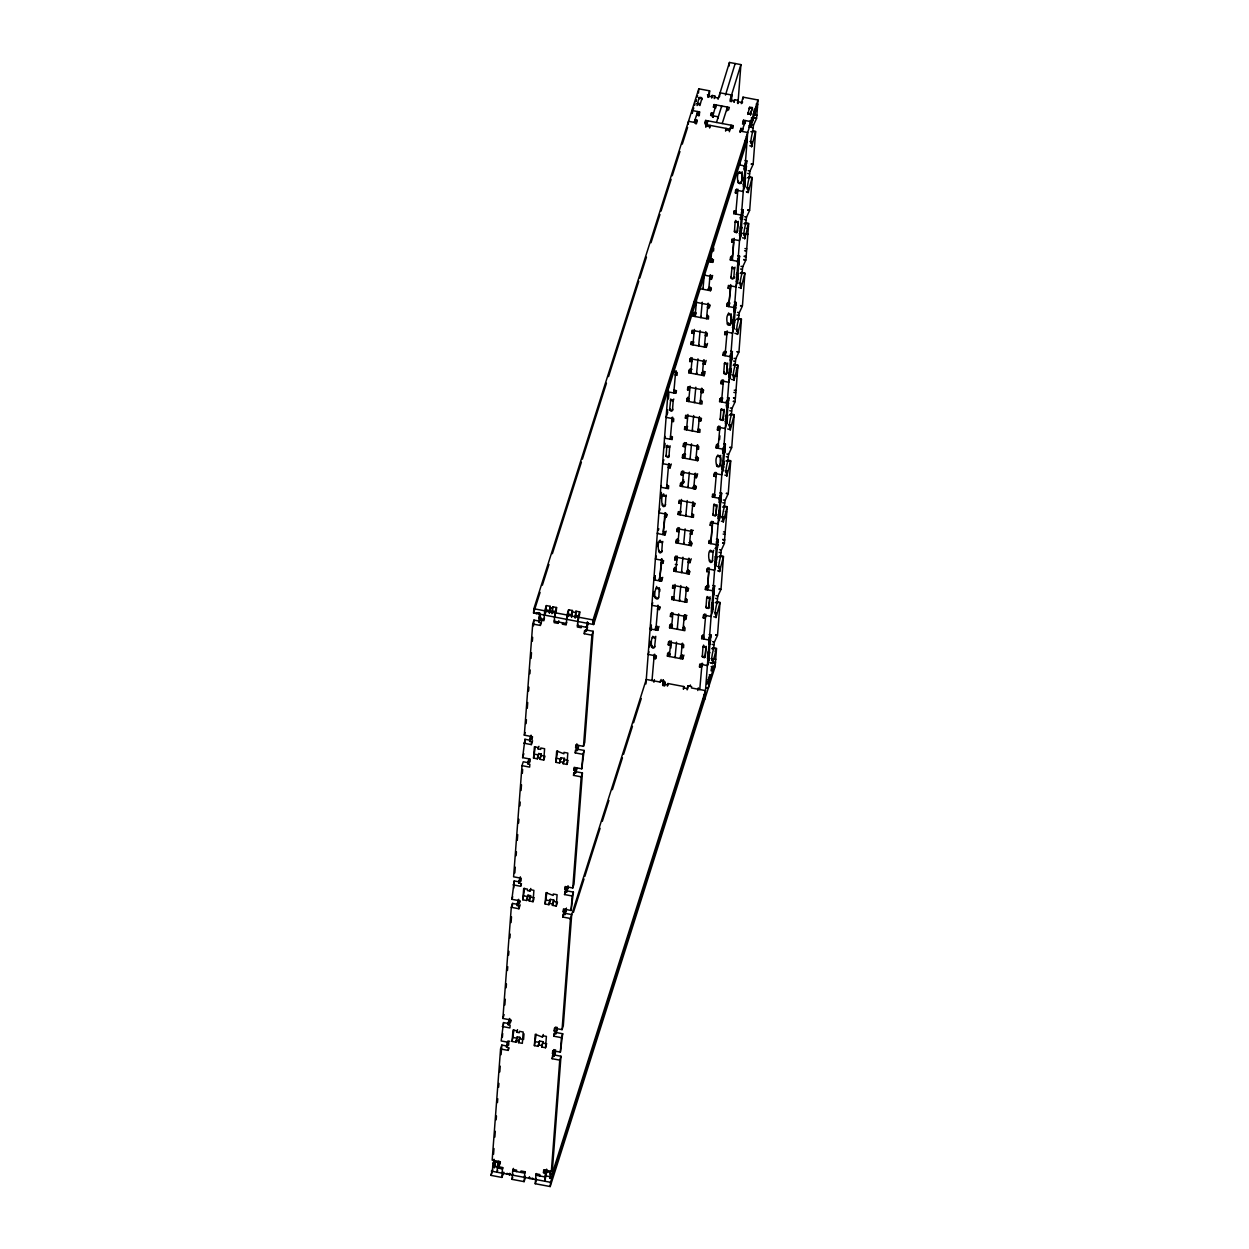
<?xml version="1.0" encoding="UTF-8"?>
<svg xmlns="http://www.w3.org/2000/svg" width="1249" height="1249" viewBox="0 0 1249 1249"><rect width="100%" height="100%" fill="white"/><g stroke="black" fill="none" stroke-linecap="round" stroke-linejoin="round"><path stroke-width="1.5" d="M655.241 638.02C649.87 631.088 650.307 654.866 654.913 646.248M658.957 588.919C655.241 583.611 653.711 596.366 655.444 598.224C660.565 602.486 658.457 589.387 659.331 587.701M702.656 655.257L702.25 656.568L705.123 657.021L705.841 647.575L704.483 646.233L702.984 646.935L702.281 656.771L704.405 657.786L705.513 655.803M706.372 606.155L706.231 608.091L708.558 608.45L709.557 598.474L708.199 597.131L706.715 597.74L705.982 607.373L708.839 607.904L709.229 606.686M713.366 513.604L712.96 514.916L715.849 515.369L716.551 505.923L715.068 504.565L713.679 505.377L713.038 515.228L715.24 516.087L716.302 513.901M717.082 464.487L716.676 465.705L719.565 466.252C725.123 452.544 712.726 451.404 716.801 466.22C722.156 470.124 719.362 457.196 720.735 455.354M724.155 409.313L723.03 420.07L723.717 410.234L722.141 409.172L720.892 409.984L720.189 419.633L722.765 420.507L723.436 418.758L723.062 419.976L720.189 419.43L720.579 418.212M724.077 371.937L723.686 373.154L726.559 373.701L727.277 364.255L725.778 362.897L724.389 363.709L723.717 373.467L725.825 374.466L726.949 372.483M727.792 322.835L727.386 324.053L730.275 324.599C735.536 310.814 723.624 309.643 727.667 324.787C733.085 327.941 729.728 315.747 731.368 313.936M735.661 220.355L735.115 222.057L737.987 222.603L737.269 232.049L737.972 222.509L736.364 221.229L735.115 222.057L734.428 231.799L736.535 232.814L737.659 230.831M738.502 181.183L738.112 182.495L740.985 182.932C746.59 169.802 734.35 167.491 738.237 182.916C742.89 186.788 741.828 174.922 741.703 173.486L738.83 172.955L739.221 171.738M751.258 164.212L753.038 164.556L749.993 171.144L749.181 177.983A6.854 0.796 -79.3 0 0 747.37 187.491A6.854 0.796 -79.3 0 0 748.432 187.896L748.135 192.752L752.039 177.826L748.822 177.217M722.703 542.862L724.498 543.19L724.498 539.833M733.413 401.194L735.208 401.538L735.208 398.181M743.779 259.48L745.918 259.886L746.153 256.467L744.185 256.092M746.153 256.404L748.682 223.399L745.107 222.728M754.849 117.89L756.629 118.218L757.987 99.982L743.03 97.157L741.282 103.683M715.63 635.195L717.426 635.538L714.366 642.127L713.554 648.98A6.854 0.796 -79.3 0 0 711.743 658.488A6.854 0.796 -79.3 0 0 712.804 658.894L712.508 663.75L716.411 648.809L712.476 648.059M539.709 1175.949L539.802 1174.528L535.993 1173.81L535.243 1183.724L550.2 1186.55L715.131 666.607L716.536 648.372L712.601 647.638M724.717 540.208L722.921 539.865M724.592 539.646L727.246 506.719L723.671 506.048M735.427 398.556L733.647 398.212M733.475 397.744L735.427 398.009L737.972 365.067L733.663 364.255M746.153 256.888L744.357 256.56M747.854 234.406L746.059 234.063M756.863 115.236L755.067 114.892M701.673 99.967C703.749 97.063 697.707 96.095 698.816 99.342M661.861 562.831L662.142 559.052L659.769 578.053L661.689 578.412L661.47 581.253L653.82 579.801L655.101 575.742M503.956 1172.311L501.833 1177.417L491.013 1175.387L493.745 1163.506M507.531 1046.162L501.817 1045.07L500.568 1048.973L492.168 1160.134L499.803 1161.57L499.584 1164.411L497.68 1164.052L497.055 1172.218L497.68 1170.266M509.233 1023.665L503.519 1022.588L501.177 1040.963L508.811 1042.4L508.608 1045.241L506.688 1044.882L506.516 1047.224L508.421 1047.583L508.218 1050.409L500.568 1048.973M502.27 1026.491L509.904 1027.927L510.123 1025.101L508.218 1024.742L508.39 1022.385L510.31 1022.744L510.513 1019.918L502.879 1018.466L511.294 907.32L512.527 903.417L518.257 904.495M511.294 907.32L518.928 908.757L519.147 905.931L517.227 905.572L517.414 903.214L519.319 903.573L519.537 900.748L511.887 899.311L514.229 880.935L519.959 882.013M528.967 762.842L523.237 761.765L522.004 765.653L513.589 876.814L521.239 878.25L521.02 881.091L519.116 880.732L518.928 883.074L520.833 883.433L520.63 886.275L512.996 884.823M522.004 765.653L529.638 767.105L529.857 764.263L527.937 763.904L528.124 761.562L530.029 761.921L530.247 759.08L522.613 757.643L524.939 739.267L530.669 740.345M523.706 743.171L531.34 744.607L531.559 741.781L529.638 741.422L529.826 739.065L531.731 739.439L531.949 736.598L524.315 735.161L532.714 624L533.947 620.097L539.677 621.19M745.138 140.622L747.043 140.981L593.65 624.516L533.542 612.994L533.869 608.747L698.8 88.804L709.619 90.849L709.182 96.688M494.073 1159.259L492.574 1167.237L494.479 1167.596L495.213 1162.038L499.038 1162.757M493.542 1154.31L493.979 1148.565M494.854 1137.074L495.291 1131.313M496.165 1119.822L496.446 1115.981M497.461 1102.57L497.758 1098.73M498.616 1087.239L498.913 1083.398M499.787 1071.907L500.224 1066.162M501.083 1054.656L501.817 1045.07M502.41 1037.06L502.691 1033.438M503.238 1026.21L503.519 1022.588M504.846 1004.992L505.283 999.247M506.142 987.74L506.438 983.915M507.453 970.489L507.75 966.664M508.608 955.157L508.905 951.332M509.92 937.921L510.201 934.08M511.075 922.589L511.512 916.828M512.231 907.258L512.527 903.417M513.682 888.164L514.229 880.935M514.838 872.91L515.275 867.165M516.134 855.674L516.43 851.834M517.289 840.343L517.726 834.582M518.6 823.091L518.897 819.25M519.912 805.839L520.193 801.999M521.067 790.508L521.504 784.762M522.363 773.256L522.66 769.431M524.674 742.89L524.939 739.267M526.126 723.593L526.422 719.752M527.281 708.261L527.718 702.516M528.592 691.009L528.873 687.184M529.888 673.757L530.185 669.932M531.059 658.426L531.496 652.681M532.355 641.19L532.652 637.349M533.526 625.858L533.947 620.097M534.463 613.353L534.525 612.556M494.479 1167.596L495.213 1162.038M536.461 612.65L536.367 613.712L536.711 612.65M498.616 1164.068L498.819 1161.445M509.451 1020.839L509.639 1018.481L508.39 1022.385M539.896 618.349L540.192 614.43L538.959 618.333L544.049 619.285L544.502 617.833M498.788 1165.957L498.663 1168.205L499.475 1165.598M498.897 1164.63L498.976 1163.568M549.669 612.681L550.153 606.311L546.344 605.593L544.689 610.792L543.939 620.706L540.114 619.988L540.224 618.567M532.714 624L540.349 625.437L540.567 622.611L538.662 622.252L539.693 612.775M501.833 1177.417L502.582 1167.503L498.757 1166.785M512.121 1041.432L512.98 1030.097L516.789 1030.815L516.68 1032.236L519.256 1032.72L519.365 1031.299L523.19 1032.033L522.332 1043.352L518.507 1042.634L519.849 1037.326L517.273 1036.842L515.931 1042.15L512.121 1041.432L513.932 1029.972M533.869 899.108L533.042 901.7L529.217 900.982L530.575 895.658L527.999 895.174L526.656 900.498L522.831 899.78L523.69 888.445L527.5 889.163L527.406 890.584L529.966 891.068L530.794 888.461M533.542 758.112L534.4 746.777L538.225 747.511L538.116 748.916L540.692 749.4L540.801 747.995L544.611 748.713L543.752 760.048L539.943 759.33L541.285 754.006L538.709 753.522L537.367 758.83L533.542 758.112L535.353 746.668M522.831 899.78L524.642 888.32M545.797 612.759L546.344 605.593M526.656 900.498L527.999 895.174M510.107 1173.482L509.467 1174.731L506.953 1173.451M515.931 1042.15L517.273 1036.842M537.367 758.83L538.709 753.522M549.326 613.197L550.153 606.311M529.217 900.982L530.575 895.658M529.966 891.068L530.076 889.647L533.901 890.365L533.042 901.7M509.467 1174.731L509.561 1173.404M518.507 1042.634L519.849 1037.326M539.943 759.33L541.285 754.006M551.902 613.681L552.729 606.795L556.554 607.514L556.445 608.841M552.292 612.635L552.729 606.795M525.517 1177.151L524.112 1181.632L512.043 1179.353L512.793 1169.439L516.618 1170.157L516.508 1171.578M556.554 607.514L554.899 612.713L554.15 622.642L557.96 623.36L558.787 620.753M523.987 1033.797L523.565 1039.465L519.74 1038.731M556.164 612.572L556.429 609.106M557.96 623.36L558.069 621.94M520.927 1172.405L521.036 1170.984L524.861 1171.718L524.112 1181.632M562.503 622.767L562.393 624.188L566.219 624.906L566.968 614.992L568.607 609.793L572.432 610.511L571.98 616.366M546.344 1045.132L545.532 1047.739L541.707 1047.021L543.05 1041.697L539.552 1041.042L538.21 1046.35L534.385 1045.632L535.243 1034.297L542.456 1037.107L543.284 1034.5M545.11 903.979L545.954 892.645L553.166 895.439L553.276 894.019L557.101 894.752L556.242 906.071L552.417 905.353L553.76 900.045L550.263 899.374L548.92 904.698L545.11 903.979L546.906 892.52M555.821 762.312L556.679 750.992L563.892 753.787L563.986 752.366L567.811 753.085L566.952 764.419L563.143 763.701L564.486 758.377L560.973 757.721L559.63 763.045L555.821 762.312L557.632 750.868M534.385 1045.632L536.196 1034.188M568.108 616.428L568.607 609.793M538.21 1046.35L539.552 1041.042M532.87 1178.463L529.154 1178.447L529.264 1177.12M548.92 904.698L550.263 899.374M559.63 763.045L560.973 757.721M571.589 617.396L572.432 610.511M541.707 1047.021L543.05 1041.697M542.456 1037.107L542.566 1035.686L546.391 1036.405L545.532 1047.739M532.667 1179.103L532.714 1178.307M552.417 905.353L553.76 900.045M563.143 763.701L564.486 758.377M575.086 618.052L575.93 611.183L579.739 611.901L579.505 615.086M575.446 617.552L575.93 611.183M579.739 611.901L578.1 617.1L577.35 627.014L581.16 627.732L581.269 626.311M546.344 1173.076L546.64 1169.158L545.407 1173.045L543.502 1172.686L543.705 1169.86L551.355 1171.297L552.589 1167.393L560.988 1056.248L553.354 1054.796L552.12 1058.699L559.755 1060.136L560.988 1056.248M552.12 1058.699L553.572 1051.97L555.477 1052.329L554.244 1056.232L552.339 1055.873M555.243 1051.283L554.415 1053.875L552.511 1053.516L552.729 1050.69L560.364 1052.126L562.69 1033.75L555.056 1032.314M562.69 1033.75L561.457 1037.654L553.822 1036.217L554.041 1033.376L555.946 1033.735L557.179 1029.847M556.945 1028.801L556.117 1031.393L554.213 1031.034L554.431 1028.208L562.066 1029.644L563.299 1025.741L571.714 914.58L564.064 913.144L562.831 917.047L570.465 918.483L562.066 1029.644M562.831 917.047L563.049 914.206L564.954 914.565L566.375 908.32L564.954 914.565M565.141 912.223L563.221 911.864L563.44 909.038L571.074 910.474L573.4 892.098L565.766 890.662L564.532 894.549L572.167 896.001L573.4 892.098M564.532 894.549L565.984 887.82L567.889 888.18L568.076 885.838L566.656 892.083L564.751 891.724M566.843 889.741L564.923 889.382L565.141 886.54L572.776 887.977L574.009 884.089L582.424 772.928L574.79 771.492M582.424 772.928L581.191 776.831L573.541 775.379L573.759 772.553L575.664 772.912L576.913 769.009L574.993 768.65M576.679 767.963L575.851 770.571L573.947 770.211L574.15 767.37L581.784 768.806L584.126 750.446L576.492 748.994M584.126 750.446L582.893 754.334L575.243 752.897L575.461 750.071L577.366 750.43L578.615 746.527M578.381 745.481L577.553 748.073L575.633 747.714L575.851 744.888L583.486 746.324L584.735 742.421L593.134 631.276L585.5 629.824L584.267 633.727L591.901 635.163L593.134 631.276M584.267 633.727L584.47 630.901L586.39 631.26L587.92 623.438M545.407 1173.045L544.783 1181.226L546.765 1171.765L550.575 1172.483L550.419 1174.622M554.244 1056.232L554.415 1053.875M555.946 1033.735L556.117 1031.393M575.664 772.912L575.851 770.571M577.366 750.43L577.553 748.073M586.39 631.26L587.42 621.783M687.512 689.136L687.762 685.826L691.587 686.544L691.478 687.965L705.466 690.603L552.074 1174.154L551.761 1178.4L549.841 1178.041L550.575 1172.483M550.2 1186.55L550.512 1182.303L705.139 694.85L703.718 694.585M551.355 1171.297L559.755 1060.136M560.364 1052.126L561.457 1037.654M571.074 910.474L572.167 896.001M572.776 887.977L581.191 776.831M581.784 768.806L582.893 754.334M583.486 746.324L591.901 635.163M757.987 99.982L593.056 619.926L592.729 624.172L747.355 136.719L746.402 136.547M593.65 624.516L593.962 620.269L592.651 620.019M645.936 683.952L668.418 386.675M688.277 124.229L688.496 121.309L696.13 122.745L696.958 120.154L695.053 119.795L694.803 122.98M649.699 646.873L650.105 641.299M650.948 630.48L651.353 625.015L650.105 628.918L657.755 630.355L658.988 626.452M653.508 596.366L653.851 595.149M653.555 595.945L653.867 591.604M654.726 580.223L655.069 575.914M657.286 546.516L657.598 542.378M660.971 497.929L661.377 492.465M664.765 447.595L665.092 443.364M667.356 413.481L667.637 409.828M668.434 398.946L668.871 393.435M651.26 630.152L651.353 629.09M691.727 113.128L691.93 110.474L699.565 111.91L699.284 115.642M666.794 446.72L666.092 456.353L667.965 457.524L668.933 456.791L669.667 447.158L668.184 445.909L666.81 446.627L667.247 445.253L666.81 446.72L669.651 447.251L670.12 445.799M692.368 113.003L692.43 112.129M651.994 680.643L654.289 654.273M655.772 636.319L654.523 647.466L651.65 646.92L652.04 645.717M676.021 362.975L675.1 364.958M695.724 101.809L696.302 101.028M654.663 658.129L654.944 654.429M659.706 591.511L659.878 589.153M660.549 580.114L661.049 577.631M669.089 467.251L669.37 463.66L668.137 467.563L670.042 467.922L671.275 464.019M656.88 628.856L657.364 626.389M697.036 105.556L698.972 97.859M653.883 682.219L654.382 679.597M654.523 655.725L653.695 658.332L655.616 658.691L655.819 655.85L648.169 654.414L649.012 651.822M657.755 630.355L657.973 627.529L656.053 627.17M658.239 606.624L657.411 609.215L659.331 609.574L659.534 606.749L651.884 605.312L652.727 602.705M660.908 562.94L662.813 563.299L663.032 560.473L655.397 559.037L656.318 556.102M657.708 532.308L657.317 533.526L664.952 534.978L665.171 532.136L663.266 531.777L665.655 512.777M664.421 516.664L666.326 517.039L666.544 514.198L658.894 512.761L660.143 508.858M670.042 467.922L670.26 465.096L662.61 463.644L663.859 459.757M668.496 390.406L668.028 391.874L675.678 393.31L675.896 390.484L673.992 390.125M696.036 124.073L696.13 122.745M696.739 115.486L696.833 114.159L698.737 114.518L699.565 111.91M698.488 93.066L698.8 88.804M696.739 123.073L696.958 120.154M697.364 115.454L697.66 111.551L694.225 122.386M698.644 115.845L698.737 114.518M699.94 105.572L701.86 98.312M570.184 919.358L646.279 679.44L660.299 682.079L660.409 680.674L664.562 681.517L664.234 685.763M662.907 685.623L663.36 679.971M705.342 124.666L705.654 120.419L733.022 125.571L732.804 128.413M707.871 97.375L709.619 90.849M663.609 685.436L664.562 681.517M705.81 127.304L707.558 120.778L707.309 124.073M663.922 685.639L664.218 681.392M664.827 685.748L665.077 682.454M683.921 655.116L682.688 659.004L667.403 656.131L667.622 653.289L669.526 653.649M671.416 641.252L670.182 645.155L668.262 644.796L668.48 641.955L683.749 644.843L683.546 647.669L681.626 647.31L682.86 643.422M683.125 627.482L685.045 627.841L684.827 630.683L669.558 627.794L669.761 624.968L671.681 625.327M672.321 616.819L670.416 616.46L670.619 613.634L685.904 616.506L685.685 619.348L683.781 618.989L685.014 615.086L686.919 615.445M685.279 599.145L687.184 599.52L686.966 602.346L671.697 599.458L671.915 596.632L673.82 596.991M675.287 585.89L674.46 588.498L672.555 588.138L672.774 585.297L688.043 588.185L687.824 591.011L685.92 590.652L686.747 588.06M689.932 571.418L689.105 574.009L673.836 571.136L674.054 568.295L675.959 568.654M677.426 557.554L676.599 560.161L674.694 559.802L674.913 556.96L690.182 559.849L689.963 562.674L688.058 562.315L689.292 558.428M692.071 543.081L691.259 545.688L675.974 542.8L676.193 539.974L678.098 540.333M679.565 529.233L678.753 531.824L676.833 531.465L677.052 528.639L692.321 531.512L692.118 534.353L690.197 533.994L691.431 530.091L693.351 530.45M691.696 514.151L693.617 514.526L693.398 517.351L678.129 514.463L678.332 511.637L680.252 511.996M680.892 503.503L678.988 503.144L679.191 500.303L694.475 503.191L694.257 506.017L692.352 505.658L693.164 503.066M696.364 486.423L695.537 489.015L680.268 486.142L680.486 483.301L682.391 483.66L683.625 479.772M683.859 472.559L683.031 475.166L681.127 474.807L681.345 471.966L696.614 474.854L696.396 477.68L694.491 477.321L695.724 473.433L695.474 476.821M698.503 458.086L697.676 460.694L682.407 457.805L682.625 454.979L684.53 455.339M686.419 442.927L685.17 446.83L683.265 446.471L683.484 443.645L698.753 446.517L698.534 449.359L696.63 449L697.863 445.097M698.129 429.156L700.033 429.515L699.83 432.357L684.546 429.469L684.764 426.643L686.669 427.002M687.325 418.509L685.404 418.15L685.623 415.308L700.892 418.196L700.689 421.022L698.769 420.663L699.596 418.072M700.267 400.835L702.188 401.194L701.969 404.02L686.7 401.148L686.903 398.306L688.823 398.665M689.464 390.172L687.559 389.813L687.762 386.971L703.046 389.86L702.828 392.686L700.908 392.327L702.157 388.439L701.891 391.827M704.936 373.092L704.108 375.699L688.839 372.811L689.058 369.985L690.962 370.344M692.43 359.244L691.603 361.835L689.698 361.476L689.916 358.65L705.185 361.523L704.967 364.365L703.062 364.005L704.295 360.102L704.046 363.506M707.496 343.459L706.247 347.363L690.978 344.474L691.197 341.648L693.101 342.007M694.569 330.907L693.741 333.514L691.837 333.14L692.055 330.314L707.324 333.202L707.106 336.028L705.201 335.669L706.028 333.061M706.7 315.841L708.605 316.2L708.402 319.026L693.117 316.153L693.336 313.312L695.24 313.671M667.419 686.154L667.934 683.531L683.843 686.528L683.656 688.917M709.635 128.023L710.15 125.4L710.041 126.727M711.696 98.093L712.211 95.47L714.771 95.954L714.615 98.078M712.102 96.797L712.211 95.47M667.809 685.123L667.934 683.531M670.9 648.059L671.15 644.656M711.243 115.611L711.462 112.785L713.366 113.144L713.054 117.39M683.749 482.723L683.827 481.661M712.461 116.984L715.989 104.916L715.755 108.007M714.272 98.593L714.771 95.954M713.866 107.383L714.069 104.557L729.354 107.43L728.526 110.037L726.621 109.678M718.081 99.311L729.447 62.45L740.907 64.605L737.956 103.573M719.533 96.766L719.83 92.785L731.898 95.049L731.399 101.7M718.175 118.062L718.269 116.828L710.634 115.376L711.462 112.785M721.61 107.227L721.719 105.993L716.489 122.449M711.743 249.613L710.806 262.009L711.727 259.089M684.624 620.191L685.014 615.086M694.553 489.186L695.037 486.454M703.171 375.34L703.765 371.562M708.199 308.534L708.573 303.445M709.604 290.346L710.072 288.066M710.462 278.511L710.728 275.108L709.479 279.011L711.399 279.37L712.633 275.467M711.758 261.744L712.273 259.121M680.034 657.255L681.829 657.583L682.329 655.054M688.745 570.231L688.246 572.588L686.466 572.261M690.494 543.939L690.931 541.363M697.348 456.556L696.895 459.023M682.688 659.004L682.891 656.178L680.986 655.819M689.105 574.009L689.323 571.183L686.872 570.949M691.259 545.688L691.462 542.847L689.557 542.488M695.537 489.015L695.755 486.189L693.851 485.83M697.676 460.694L697.894 457.852L695.443 457.634M704.108 375.699L704.327 372.858L702.422 372.499M706.247 347.363L706.466 344.521L704.561 344.162M708.167 304.74L707.34 307.332L709.26 307.691L709.463 304.865L694.194 301.977M698.987 288.519L710.54 290.705L710.759 287.863L708.839 287.504M711.399 279.37L711.602 276.529L703.64 275.03M706.95 261.291L712.679 262.368L712.898 259.527L710.993 259.168M725.466 95.096L735.177 63.527M729.182 65.994L729.447 62.45M683.328 689.151L683.843 686.528M725.544 131.02L726.059 128.397L725.888 130.52M727.152 110.786L727.433 107.071L722.219 123.542M730.15 101.591L731.898 95.049M730.868 100.513L731.149 96.797M731.196 96.173L740.907 64.605M687.153 689.87L688.105 685.951M729.354 131.738L731.118 125.212L730.868 128.522M733.959 102.309L734.474 99.67L737.972 100.342L737.769 102.996M734.318 101.794L734.474 99.67M737.456 102.964L737.972 100.342M697.785 690.51L698.3 687.871M702.672 663.438L701.423 667.341L699.518 666.982L699.737 664.14L707.387 665.592L709.245 657.552L707.465 657.224M709.167 634.554L710.962 634.882L709.307 640.081L701.657 638.645L701.876 635.803L703.78 636.178M705.966 615.632L705.139 618.224L703.234 617.865L703.452 615.039L711.103 616.475L712.96 608.45L711.181 608.107M712.586 594.899L713.663 595.102L714.287 590.98L705.373 589.544L705.591 586.702L707.496 587.061L708.651 571.948L706.747 571.589L706.965 568.763L714.6 570.2L716.458 562.175L715.037 561.894M716.395 539.162L718.175 539.506L716.536 544.705L708.886 543.268L709.104 540.427L711.009 540.786L712.149 525.673L710.228 525.314L710.447 522.488L718.097 523.924L719.97 515.899L718.175 515.556M719.892 492.887L721.672 493.23L720.017 498.429L712.383 496.993L712.586 494.151L714.506 494.51M715.864 476.572L713.944 476.212L714.163 473.371L721.813 474.823L723.671 466.783L721.891 466.455M723.749 449.328L716.099 447.876L716.302 445.05L718.222 445.409M720.189 427.689L719.362 430.296L717.441 429.937L717.66 427.096L725.31 428.548L727.183 420.507L725.388 420.179M727.464 397.572L728.885 397.853L727.23 403.037L719.596 401.6L719.799 398.774L721.719 399.134M723.686 381.413L722.859 384.021L720.954 383.662L721.157 380.82L728.807 382.272M730.603 351.234L732.398 351.578L730.727 356.777L723.093 355.325L723.312 352.499L725.216 352.858M727.402 332.312L726.575 334.919L724.67 334.545L724.873 331.719L732.523 333.155M734.459 307.66L726.809 306.224L727.027 303.382L728.932 303.741L730.915 286.037M730.087 288.644L728.183 288.285L728.386 285.443L736.02 286.895L737.894 278.855L736.457 278.589M737.816 255.858L739.611 256.186L737.956 261.384L730.322 259.948L730.54 257.122L732.445 257.481L733.569 242.368L731.664 242.009L731.883 239.168L739.533 240.62L741.391 232.579L739.954 232.314M741.313 209.582L743.108 209.91L741.438 215.109L733.803 213.673L734.022 210.831L735.926 211.19M737.285 193.252L735.38 192.892L735.599 190.067L743.249 191.503L745.107 183.478L743.311 183.135M739.939 132.363L740.86 128.428L742.78 128.788L742.655 130.396M740.61 131.894L740.86 128.428M742.874 99.28L743.03 97.157M699.752 689.651L702.047 663.281M739.595 162.823L739.439 164.93L745.169 166.008L746.824 160.809L745.029 160.465M742.546 124.135L743.483 120.201L751.149 121.653L750.711 127.32L748.916 126.976M743.249 123.12L743.483 120.201M719.596 439.617L719.877 435.839M728.37 323.725L728.792 323.054M708.729 587.53L708.808 586.655M744.466 124.494L744.56 123.167L742.655 122.808M745.231 123.042L745.419 120.575L741.984 131.395M705.107 657.021L706.231 646.357M708.823 607.904L710.088 596.757M715.833 515.353L716.942 504.705M726.543 373.701L727.652 363.037M747.714 114.408L749.634 107.258L752.382 107.523L750.571 113.69L749.181 114.252L747.792 112.972L750.68 113.518L752.398 108.117L749.541 107.57L749.431 108.991M749.462 108.725L749.556 107.398M710.54 636.178L708.605 661.689L707.371 665.576M712.32 612.572L714.256 587.077M715.833 566.297L717.769 540.801M719.315 520.021L721.251 494.526M723.03 470.92L724.966 445.425M726.543 424.644L728.464 399.149M730.041 378.369L731.961 352.874M733.756 329.268L735.677 303.757M737.269 282.992L739.189 257.497M740.751 236.717L742.687 211.206M744.466 187.6L746.387 162.105M707.59 656.225L709.01 656.49L709.635 652.353L707.855 652.025M708.87 644.016L709.947 644.219L710.572 640.081L708.776 639.738M708.901 638.754L710.338 639.02L710.962 634.882M711.29 607.108L712.726 607.389L713.351 603.251L711.571 602.908M712.617 589.637L714.053 589.918L714.678 585.781L712.882 585.438M715.162 560.91L716.223 561.113L716.864 556.976L715.068 556.632M715.006 548.42L717.16 548.826L717.785 544.705L716.348 544.423M716.473 543.44L717.551 543.643L718.175 539.506M717.941 514.494L719.736 514.838L720.142 513.542L720.361 510.7L718.924 510.435M718.862 502.223L720.657 502.551L721.282 498.429L718.784 497.945M719.97 497.164L721.048 497.367L721.672 493.23M721.657 465.393L723.436 465.721L723.858 464.425L724.077 461.599L722.64 461.318M722.578 453.106L724.373 453.449L724.779 452.154L724.998 449.312L723.202 448.984M722.968 447.923L724.763 448.25L725.169 446.955L725.388 444.129L723.967 443.848M725.154 419.118L726.949 419.445L727.355 418.15L727.574 415.324L726.137 415.043M726.262 406.877L727.87 407.174L728.495 403.037L726.356 402.631M726.122 401.569L728.261 401.975L728.885 397.853M728.792 382.272L730.681 374.232L728.885 373.904M728.651 372.842L730.446 373.17L730.852 371.874L731.071 369.048L729.275 368.705M730.119 360.664L731.368 360.899L731.992 356.761L730.212 356.433M729.978 355.372L731.758 355.7L732.398 351.578M732.507 333.155L734.396 325.13L732.601 324.787M732.367 323.725L734.162 324.069L734.568 322.773L734.787 319.931L732.991 319.603M733.834 311.563L735.083 311.797L735.708 307.66L733.928 307.316M733.694 306.255L735.474 306.598L735.895 305.302L736.098 302.461L734.318 302.133M736.223 277.528L737.659 277.793L738.284 273.656L736.488 273.328M737.519 265.319L738.581 265.522L739.205 261.384L737.425 261.041M737.55 260.057L738.986 260.323L739.611 256.186M740.079 231.315L741.157 231.518L741.781 227.38L740.001 227.053M740.111 218.872L742.093 219.246L742.499 217.935L742.718 215.109L741.282 214.844M741.406 213.844L742.484 214.047L743.108 209.91M743.795 182.213L744.872 182.416L745.497 178.279L743.701 177.936M743.826 169.755L745.794 170.129L746.215 168.834L746.434 166.008L744.997 165.727M745.122 164.743L746.199 164.946L746.824 160.809M750.555 114.846L750.649 113.518M750.587 114.861L750.68 113.518M707.746 679.675L709.541 680.018L708.292 688.277L706.356 687.918M752.304 109.444L752.429 107.945M709.541 680.018L709.432 681.423L707.637 681.095M709.323 674.694L711.118 675.038L710.181 679.05L708.402 678.707M750.149 121.934L752.288 122.34L752.398 120.919L750.259 120.513M711.118 675.038L711.009 676.443L709.229 676.115M752.288 122.34L753.225 118.312L751.258 117.937M719.112 589.185L720.892 589.528L717.847 596.116L717.035 602.955A6.854 0.796 -79.3 0 0 715.224 612.463A6.854 0.796 -79.3 0 0 716.286 612.884L715.989 617.724L719.892 602.799L716.317 602.112M722.593 543.174L724.373 543.502L721.329 550.106L720.517 556.945A6.854 0.796 -79.3 0 0 718.706 566.453A6.854 0.796 -79.3 0 0 719.767 566.859L719.471 571.714L723.374 556.773L720.158 556.164M726.34 493.542L728.136 493.886L725.076 500.474L724.279 507.313A6.854 0.796 -79.3 0 0 722.453 516.821A6.854 0.796 -79.3 0 0 723.53 517.227L723.233 522.082L727.137 507.156L723.905 506.548M729.822 447.532L731.617 447.86L728.557 454.464L727.761 461.303A6.854 0.796 -79.3 0 0 725.934 470.811A6.854 0.796 -79.3 0 0 727.012 471.216L726.746 476.088M733.304 401.507L735.099 401.85L732.039 408.439L731.243 415.293A6.854 0.796 -79.3 0 0 729.416 424.801A6.854 0.796 -79.3 0 0 730.493 425.206L730.197 430.062L734.084 415.121L730.15 414.371M737.051 351.89L738.846 352.218L735.786 358.822L734.99 365.66A6.854 0.796 -79.3 0 0 733.179 375.168A6.854 0.796 -79.3 0 0 734.24 375.574L733.944 380.43L737.847 365.489L733.912 364.755M740.532 305.864L742.328 306.208L739.267 312.796L738.471 319.65A6.854 0.796 -79.3 0 0 736.645 329.158A6.854 0.796 -79.3 0 0 737.722 329.564L737.425 334.42L741.328 319.479L737.378 318.729M743.655 259.792L745.809 260.198L742.749 266.786L741.953 273.625A6.854 0.796 -79.3 0 0 740.126 283.133A6.854 0.796 -79.3 0 0 741.203 283.539L740.907 288.394M747.776 210.222L749.556 210.566L746.512 217.154L745.7 224.008A6.854 0.796 -79.3 0 0 743.889 233.516A6.854 0.796 -79.3 0 0 744.95 233.922L744.701 238.793M754.724 118.202L756.519 118.53L753.475 125.134L752.663 131.972A6.854 0.796 -79.3 0 0 750.852 141.48A6.854 0.796 -79.3 0 0 751.914 141.886L751.617 146.742M711.149 666.544L713.663 667.013L712.726 671.025L710.946 670.697M713.663 667.013L713.554 668.434L711.415 668.028M753.693 112.66L754.942 112.894L754.833 114.315L755.77 110.302L753.974 109.959M751.726 146.695L755.52 131.801L752.647 131.27M744.794 238.668L748.557 223.836L744.982 223.165M741 288.347L744.81 273.469L741.219 272.782M726.84 475.963L730.603 461.131L727.386 460.522M533.542 612.994L540.099 592.369M542.363 585.203L548.951 564.47M552.37 553.697L581.394 462.177M582.346 459.164L606.452 383.178M608.528 376.62L638.785 281.244M639.8 278.059L646.436 257.153M651.01 242.728L659.956 214.516M661.033 211.112L671.119 179.31M672.243 175.766L679.94 151.504M682.282 144.15L687.59 127.414M692.04 113.378L692.571 111.676M693.336 109.303L693.757 107.96M694.553 105.447L695.084 103.761M695.912 101.185L696.333 99.826M697.192 97.125L697.629 95.767M540.114 619.988L540.942 617.381M540.349 625.437L541.598 621.549M544.361 615.039L546.016 609.84L549.841 610.558L549.419 611.869M708.761 96.813L709.307 95.096L707.418 94.752M705.654 120.419L704.826 123.011L706.747 123.37M551.996 612.353L552.401 611.042L556.227 611.776L555.946 612.666M714.069 104.557L713.257 107.149L715.162 107.508M554.572 616.975L555.196 615.023M713.226 116.86L713.491 115.985M554.65 620.004L554.259 621.221L566.312 623.501L566.703 622.283M524.315 735.161L525.126 732.554M522.613 757.643L523.846 753.74M566.64 619.239L568.295 614.04L572.104 614.758L571.699 616.069M731.18 100.529L731.571 99.311L730.072 99.014M529.826 739.065L531.059 735.177L529.638 741.422M531.731 739.439L532.558 736.832M531.34 744.607L532.574 740.719M528.124 761.562L528.952 758.955M527.937 763.904L528.764 761.312M575.196 616.725L575.602 615.429L578.943 616.054M733.022 125.571L732.195 128.179L730.29 127.82M577.772 621.346L579.005 617.443L567.873 615.351M742.171 103.105L742.562 101.887M538.116 748.916L538.943 746.324M577.912 624.141L577.46 625.593L586.687 627.341L588.123 622.783M543.752 760.048L544.986 756.145L541.176 755.426M704.389 273.874L702.937 289.268L703.312 288.051M750.711 127.32L751.648 123.292L749.853 122.964M676.333 362.928L675.038 363.99M696.52 301.134L695.053 316.512L696.224 312.859M675.725 370.953L673.757 392.951L674.616 390.281M693.117 316.153L694.366 312.25M676.365 371.109L675.131 375.012L677.036 375.371L677.255 372.545L672.462 371.64M712.679 262.368L713.507 259.761M735.38 192.892L736.613 188.989M741.687 173.486L742.234 171.784M511.887 899.311L512.714 896.704M670.76 398.977L669.589 409.984L671.197 411.249L672.446 410.531L673.164 400.882L671.946 399.68L670.338 400.258L673.149 400.976L673.789 399.04M691.837 333.14L692.664 330.548M710.119 274.967L708.651 290.346L709.822 286.692M702.25 302.211L700.783 317.589L701.173 316.372M737.894 189.208L735.723 214.032L736.27 212.33M519.116 880.732L520.349 876.829M667.606 412.654L666.107 417.369L673.757 418.821L673.539 421.647L671.634 421.288L672.868 417.385M694.382 329.455L692.914 344.849L693.851 341.914M518.928 883.074L520.162 879.171M740.969 182.932L741.375 181.714M746.434 166.008L746.012 167.304L743.873 166.898M669.979 408.673L669.573 409.891L672.446 410.421L672.836 409.204M690.978 344.474L691.805 341.883M675.678 393.31L676.505 390.718M733.803 213.673L734.631 211.065M520.63 886.275L521.457 883.668M745.497 178.279L745.091 179.575L743.826 179.341M710.54 290.705L711.368 288.097M745.107 183.478L744.701 184.774L742.905 184.43M665.077 436.447L664.53 438.149L672.181 439.586L672.399 436.76L670.494 436.401M517.414 903.214L518.647 899.311L517.227 905.572M689.698 361.476L690.931 357.573M707.98 303.288L706.512 318.682L707.59 315.263M672.212 417.228L670.26 439.226L671.103 436.541M700.096 330.548L698.644 345.926L699.034 344.708M692.227 357.792L690.775 373.17L691.322 371.468M519.319 903.573L520.146 900.982M709.26 307.691L710.072 305.099M688.839 372.811L690.072 368.908L691.977 369.267M518.928 908.757L520.162 904.854M734.787 230.284L734.396 231.502L737.269 232.049M731.664 242.009L732.492 239.402M737.972 222.603L738.378 221.385M566.952 764.419L567.78 761.828M734.193 238.309L732.226 260.307L732.617 259.089M666.482 454.948L666.076 456.166L668.933 456.697L669.339 455.479M742.718 215.109L742.296 216.405L741.219 216.202M687.559 389.813L688.371 387.206M705.826 331.625L704.374 347.003L705.295 344.084M697.957 358.869L696.505 374.263L696.895 373.045M690.088 386.128L688.636 401.507L689.011 400.289M575.633 747.714L576.882 743.811M730.322 259.948L731.555 256.045M686.7 401.148L687.934 397.244M741.781 227.38L741.375 228.692L740.126 228.442M575.243 752.897L576.07 750.306M741.391 232.579L740.985 233.875L739.189 233.547M661.361 485.549L660.815 487.251L668.465 488.702L668.683 485.861L666.779 485.502M668.715 463.504L666.544 488.343L667.544 485.174M732.164 266.63L730.899 277.871L732.257 279.105L733.756 278.418L734.49 268.785L733.257 267.567L731.664 268.145L734.49 268.878L735.021 267.177M685.404 418.15L686.232 415.542M703.687 359.962L702.235 375.34L703.39 371.687M573.947 770.211L574.759 767.604M695.818 387.206L694.366 402.584L694.741 401.366M731.289 276.56L730.915 277.778L733.772 278.324L734.162 277.106M687.949 414.449L686.482 429.843L687.574 426.424M573.541 775.379L574.368 772.788M728.183 288.285L728.994 285.678M663.703 493.87C660.237 494.713 661.627 512.636 665.623 504.596M684.546 429.469L685.373 426.877M704.967 364.365L706.2 360.461M730.681 284.585L728.729 306.583L729.884 302.929M739.205 261.384L738.799 262.68L737.363 262.415M662.766 504.05L662.36 505.267L665.233 505.814L665.936 496.165L664.609 495.041L663.094 495.822L665.936 496.368L666.341 495.15M726.809 306.224L728.042 302.32M701.548 388.283L700.08 403.677L701.173 400.258M683.265 446.471L684.499 442.568M738.284 273.656L737.878 274.967L736.254 274.655M693.679 415.542L692.211 430.921L692.602 429.703M502.879 1018.466L504.112 1014.578M685.81 442.786L684.343 458.164L685.045 455.979M737.894 278.855L737.472 280.151L736.41 279.948M658.395 530.122L658.832 528.733M664.999 512.621L663.047 534.619L664.046 531.449M702.828 392.686L703.655 390.094M682.407 457.805L683.64 453.902L685.56 454.261M728.667 312.906L728.105 314.607L730.993 315.154M666.326 517.039L667.153 514.432M724.67 334.545L725.482 331.953M660.19 540.146C656.755 541.004 658.114 558.912 662.111 550.871M699.409 416.62L697.941 431.998L698.878 429.078M681.127 474.807L682.36 470.904M727.183 330.86L725.013 355.684L726.309 351.625M734.443 307.66L736.098 302.461M691.524 443.863L690.072 459.257L690.463 458.04M508.218 1024.742L509.046 1022.135M683.656 471.123L682.204 486.501L682.594 485.283M730.259 324.599L730.665 323.382M735.708 307.66L735.302 308.956L733.866 308.69M659.253 550.325L658.863 551.543L661.72 552.089L662.407 542.331L660.83 541.27L659.581 542.097L662.438 542.644L662.829 541.426M700.689 421.022L701.501 418.431M664.952 534.978L666.185 531.075M680.268 486.142L681.501 482.239L683.406 482.598M510.31 1022.744L511.122 1020.152M723.093 355.325L724.326 351.422L726.231 351.796M734.787 319.931L734.365 321.243L732.585 320.899M683.359 482.848L683.827 481.38M734.396 325.13L733.975 326.426L732.554 326.161M506.688 1044.882L507.937 1040.979L509.842 1041.338M655.101 577.928L655.194 578.802M697.254 444.956L695.802 460.335L697.036 456.431M506.516 1047.224L507.75 1043.321M661.502 558.896L659.55 580.894L660.549 577.725M678.988 503.144L679.799 500.537M689.386 472.2L687.934 487.578L688.324 486.361M724.795 362.507L724.389 363.709L727.277 364.255M681.517 499.444L680.065 514.838L681.142 511.419M508.218 1050.409L509.03 1047.817M662.813 563.299L663.641 560.707M678.129 514.463L678.941 511.871M656.709 586.421L656.068 588.373L658.941 588.919M720.954 383.662L722.187 379.758M556.242 906.071L557.476 902.184L553.666 901.466M516.68 1032.236L517.508 1029.644M723.468 379.977L721.516 401.959L722.515 398.806M655.756 596.6L655.366 597.818L658.223 598.365L658.629 597.147M695.115 473.277L693.663 488.671L694.741 485.252M731.992 356.761L731.586 358.073L730.15 357.792M676.833 531.465L678.082 527.562M661.47 581.253L662.704 577.35M687.247 500.537L685.795 515.915L686.169 514.697M679.378 527.781L677.91 543.159L678.847 540.239M719.596 401.6L720.829 397.697L722.734 398.072M564.923 889.382L565.75 886.774M696.396 477.68L697.629 473.793M675.974 542.8L677.223 538.897M731.071 369.048L730.665 370.344L728.87 370.001M730.681 374.232L730.259 375.543L728.838 375.262M566.656 892.083L567.889 888.18M658.004 605.172L655.834 629.996L656.99 626.342M651.353 627.123L651.478 627.919M650.979 630.136L651.353 628.903M721.298 408.782L720.892 409.984L723.764 410.531M692.976 501.614L691.509 516.992L692.446 514.073M674.694 559.802L675.928 555.899M563.221 911.864L564.048 909.256M659.331 609.574L660.143 606.983M685.108 528.858L683.64 544.252L684.03 543.034M677.239 556.117L675.771 571.496L676.318 569.794M717.441 429.937L718.69 426.034M650.12 644.343L650.167 645.39M652.759 636.272L652.368 637.49L655.225 638.02M694.257 506.017L695.084 503.425M673.836 571.136L675.069 567.233M719.97 426.252L718.019 448.235L718.784 445.799M728.495 403.037L728.089 404.348L726.293 404.005M716.099 447.876L717.332 443.973M690.838 529.951L689.37 545.329L690.603 541.426M672.555 588.138L673.383 585.531M727.574 415.324L727.152 416.62L725.372 416.276M682.953 557.195L681.501 572.573L681.892 571.355M675.084 584.438L673.633 599.832L674.023 598.614M727.183 420.507L726.762 421.819L724.982 421.475M671.697 599.458L672.524 596.866M717.8 455.058L717.394 456.26L720.267 456.806M573.4 912.441L584.017 878.968M584.813 876.439L600.098 828.259M602.299 821.311L608.919 800.453M612.338 789.696L622.439 757.831M623.548 754.365L632.447 726.325M633.571 722.749L641.252 698.519M491.013 1175.387L492.777 1169.829M655.616 658.691L656.443 656.084M713.944 476.212L715.193 472.309M688.683 558.272L687.231 573.666L688.308 570.247M670.416 616.46L671.65 612.556M716.473 472.528L714.303 497.352L715.068 494.916M723.733 449.312L725.388 444.129M680.814 585.531L679.362 600.91L679.753 599.692M497.68 1164.052L498.507 1161.445M672.946 612.775L671.494 628.153L672.415 625.234M719.549 466.252L719.939 465.034M724.998 449.312L724.592 450.624L722.437 450.218M498.21 1165.364L497.383 1167.971L502.473 1168.923L502.863 1167.706M498.413 1164.708L498.929 1163.084M689.963 562.674L691.212 558.787M669.558 627.794L670.791 623.891M498.304 1168.315L498.71 1167.019L494.901 1166.301M499.584 1164.411L500.412 1161.804M712.383 496.993L713.195 494.385M724.077 461.599L723.655 462.895L722.578 462.692M723.671 466.783L723.265 468.094L721.469 467.751M686.544 586.608L685.092 601.987L686.091 598.817M668.262 644.796L669.511 640.893M678.675 613.852L677.223 629.246L677.598 628.028M714.163 503.909L713.679 505.377L716.551 505.923M670.807 641.112L669.339 656.49L670.12 654.054M502.16 1173.17L502.613 1171.718M687.824 591.011L688.652 588.42M667.403 656.131L668.652 652.228M660.299 682.079L661.127 679.487M710.228 525.314L711.477 521.426L713.382 521.785M712.757 521.629L710.806 543.627L711.337 541.925M662.641 681.142L663 680.018M506.891 1174.247L507.141 1173.436M684.405 614.945L682.938 630.323L684.202 626.342M721.282 498.429L720.876 499.725L718.721 499.319M662.579 684.593L663.157 682.797L665.061 683.156M676.536 642.189L675.069 657.567L675.459 656.349M554.213 1031.034L555.446 1027.131L557.351 1027.49M708.886 543.268L709.713 540.661M685.685 619.348L686.513 616.741M720.361 510.7L719.939 511.996L718.862 511.793M553.822 1036.217L554.65 1033.61M719.97 515.899L719.549 517.195L717.753 516.852M513.464 1168.408L512.683 1170.844L524.752 1173.123L525.204 1171.671M512.371 1175.106L512.746 1173.888M710.65 550.184C706.918 550.825 709.01 568.42 712.726 560.411M512.043 1179.353L512.746 1177.151M682.266 643.266L680.799 658.66L681.954 654.991M552.511 1053.516L553.744 1049.628L555.664 1049.987M709.869 559.88L709.479 561.098L712.336 561.628L713.054 551.996L711.571 550.84L710.197 551.652L713.054 552.199L713.679 550.247M706.747 571.589L707.98 567.702M709.26 567.905L707.293 589.903L707.683 588.685M717.785 544.705L717.379 546L716.302 545.797M705.373 589.544L706.2 586.936M716.864 556.976L716.442 558.272L715.006 558.006M707.996 587.701L708.792 585.188M716.458 562.175L716.052 563.471L714.974 563.268M707.153 596.46L706.684 597.928L709.557 598.474M524.424 1177.37L524.892 1175.918M703.234 617.865L704.467 613.962M713.007 590.98L714.678 585.781M705.763 614.18L703.593 639.004L703.968 637.786M714.287 590.98L713.866 592.276L712.445 592.01M529.154 1178.447L529.576 1177.151M701.657 638.645L702.906 634.742M713.351 603.251L712.945 604.547L711.337 604.251M712.96 608.45L712.554 609.746L711.477 609.543M690.01 686.31L690.416 685.014M703.593 645.077L702.968 647.029L705.841 647.575M536.43 1173.529L535.883 1175.231L545.11 1176.964L546.765 1171.765M535.556 1179.478L535.946 1178.26M535.243 1183.724L536.477 1179.821M699.518 666.982L700.346 664.374M710.572 640.081L710.166 641.377L708.729 641.112M543.502 1172.686L544.33 1170.094M709.635 652.353L709.229 653.664L707.621 653.352M709.245 657.552L708.839 658.847L707.402 658.582M549.841 1178.041L550.231 1176.823M756.582 114.955L753.053 113.971M747.698 233.891L745.887 233.594M726.2 517.351L724.451 516.914M756.254 103.964L757.69 104.229L750.79 125.899L748.885 125.54M707.98 96.048L711.789 96.766M714.366 97.266L718.191 97.984M730.243 100.248L734.069 100.982M737.566 101.637L741.375 102.356M755.676 106.883L757.472 107.227M698.925 98.015L701.782 98.562M754.942 109.022L757.097 109.428M753.865 111.38L755.661 111.723M713.725 105.759L715.162 106.024M751.336 119.389L753.116 119.732M749.743 124.385L753.506 125.009M751.195 127.382L752.991 127.726M752.413 130.77L755.645 131.379L753.147 164.244L751.367 163.9M750.868 131.629L752.663 131.972M706.325 124.666L729.869 129.115M740.048 131.036L747.698 132.488L704.842 699.112L702.906 698.753M705.919 125.977L709.729 126.695M725.638 129.693L729.463 130.411M749.946 141.512L751.914 141.886M749.806 145.805L751.898 146.258M745.169 163.369L746.605 163.635M743.701 168.365L746.215 168.834M748.229 170.676L750.024 171.019M747.714 173.392L749.509 173.736M748.932 176.78L752.163 177.389L749.681 210.254L747.886 209.91M747.402 177.655L749.181 177.983M743.858 180.84L745.278 181.105M743.108 185.96L744.888 186.304M746.293 187.491L748.432 187.896M748.12 192.159L746.324 191.815L748.416 192.268M741.453 212.471L742.89 212.752M744.747 216.702L746.543 217.029M739.986 217.467L742.499 217.935M744.232 219.418L746.028 219.746M743.92 223.665L745.7 224.008M747.386 226.194L748.448 226.397M746.293 228.255L748.073 228.598M740.142 229.957L741.563 230.222M742.452 233.438L744.95 233.922M739.392 235.077L741.172 235.421M742.437 237.81L744.935 238.278M744.966 248.535L746.746 248.879M744.591 250.737L746.371 251.08M711.836 247.848L713.757 248.208L713.538 251.033L711.633 250.674M737.597 258.684L739.392 259.027M737.566 263.945L739.002 264.21M710.447 259.308L712.242 259.651M741 266.334L742.796 266.662M710.041 260.604L711.821 260.947M740.485 269.035L742.265 269.378M741.344 272.36L744.919 273.031L742.437 305.896L740.657 305.552M740.157 273.297L741.953 273.625M736.286 276.154L738.065 276.497M736.239 281.415L737.675 281.681M738.69 283.07L741.203 283.539M738.674 287.442L741.188 287.91M707.886 288.941L709.682 289.284M734.1 304.959L735.895 305.302M733.709 310.158L735.505 310.486M737.519 312.344L739.314 312.672M693.976 304.818L695.896 305.178M737.004 315.06L738.784 315.388M737.503 318.308L741.453 319.041L738.955 351.906L737.175 351.578M736.676 319.307L738.471 319.65M732.773 322.429L734.568 322.773M732.382 327.628L734.178 327.956M735.926 329.221L737.722 329.564M734.896 333.342L737.706 333.92M730.384 354.076L732.179 354.404M734.037 358.354L735.833 358.697M729.994 359.259L731.789 359.603M733.522 361.07L735.318 361.414M733.194 365.317L734.99 365.66M736.301 367.784L737.737 368.049M736.286 370.047L737.363 370.25M729.073 371.546L730.852 371.874M735.177 375.262L736.957 375.59M732.445 375.231L734.24 375.574M735.349 375.73L737.129 376.058M703.437 371.437L705.342 371.796M728.667 376.73L730.462 377.073M701.876 372.639L703.671 372.967M731.414 379.353L734.225 379.946M701.47 373.935L703.249 374.278M734.256 390.203L736.036 390.531M733.866 392.405L735.661 392.732M726.887 400.336L728.682 400.679M726.137 405.472L728.292 405.878M730.29 407.986L732.07 408.329M729.775 410.702L731.555 411.03M730.634 414.012L734.209 414.684L731.727 447.548L729.931 447.22M729.447 414.949L731.243 415.293M725.56 417.822L727.355 418.15M725.169 423.005L726.965 423.349M728.698 424.863L730.493 425.206M727.652 428.985L730.462 429.578M723.749 446.689L725.169 446.955M722.64 451.748L724.779 452.154M726.809 453.996L728.604 454.339M726.293 456.712L728.073 457.056M727.511 460.1L730.727 460.709L728.245 493.574L726.45 493.23M725.966 460.959L727.761 461.303M722.063 464.082L723.858 464.425M721.672 469.281L723.468 469.624M725.044 470.842L727.012 471.216M724.888 475.135L726.996 475.588M692.539 487.188L694.678 487.594M720.033 495.791L721.469 496.072M723.327 500.022L725.123 500.349M718.924 500.849L721.063 501.255M722.812 502.738L724.592 503.066M722.484 506.985L724.279 507.313M725.216 511.637L726.653 511.903M718.706 513.261L720.142 513.542M721.376 516.836L723.53 517.227M724.623 517.383L726.418 517.726M717.956 518.397L719.752 518.725M721.36 521.192L723.514 521.598M723.53 531.855L725.326 532.199M723.155 534.057L724.951 534.4M722.749 539.396L724.545 539.74M716.177 542.004L717.956 542.331M716.145 547.265L717.566 547.53M689.011 542.628L690.806 542.956M719.58 549.638L721.36 549.982M719.049 552.355L720.845 552.698M719.924 555.664L723.499 556.351L721.016 589.216L719.221 588.872M718.737 556.601L720.517 556.945M715.209 559.536L716.645 559.817M714.459 564.673L716.255 565.001M717.629 566.453L719.767 566.859M717.613 570.824L719.752 571.23M675.287 564.392L677.192 564.767M706.622 585.64L708.526 586M659.191 578.178L660.986 578.521M712.679 588.279L714.459 588.607M658.785 579.489L660.565 579.817M712.633 593.54L714.069 593.806M716.099 595.664L717.878 595.992M715.568 598.38L717.363 598.708M716.442 601.69L720.017 602.361L717.535 635.226L715.739 634.882M715.255 602.627L717.035 602.955M711.352 605.749L713.148 606.077M711.321 611.011L712.742 611.276M714.506 612.541L716.286 612.884M713.772 616.772L716.27 617.24M655.475 627.295L657.271 627.623M708.964 637.38L710.743 637.724M549.747 607.607L552.323 608.091M572.011 611.823L575.524 612.478M655.069 628.59L656.49 628.856M712.617 641.674L714.397 642.017M533.869 608.747L544.689 610.792M554.899 612.713L566.968 614.992M578.1 617.1L593.056 619.926M545.61 611.136L555.821 613.072M708.917 642.642L710.353 642.923M712.086 644.39L713.882 644.734M537.976 612.635L538.928 612.822M711.774 648.637L713.554 648.98M714.881 651.088L716.317 651.369M585.719 626.998L587.623 627.357M707.637 654.851L709.432 655.194M713.741 658.566L715.536 658.91M711.024 658.551L712.804 658.894M713.913 659.035L715.708 659.378M707.605 660.112L709.042 660.393M713.522 662.001L715.474 662.36L708.573 684.03L706.669 683.671M680.44 655.944L682.235 656.287M709.978 662.673L712.492 663.141M711.009 662.922L712.789 663.266M712.461 666.107L715.131 666.607M711.056 669.277L712.836 669.62M708.511 677.286L710.291 677.629M706.918 682.282L708.714 682.61M663.703 684.109L667.528 684.827M683.437 687.824L687.247 688.542M534.775 754.224L538.6 754.942M557.054 758.424L560.879 759.142M564.376 759.798L568.186 760.516M537.476 757.425L540.052 757.909M559.739 761.625L563.237 762.28M524.065 895.876L527.89 896.595M530.466 897.079L534.275 897.797M546.344 900.076L550.153 900.794M526.75 899.077L529.326 899.561M549.029 903.277L552.526 903.948M564.283 910.318L566.187 910.677M513.355 1037.529L517.18 1038.247M535.634 1041.728L539.443 1042.462M542.94 1043.118L546.765 1043.836M516.04 1040.729L518.616 1041.229M538.319 1044.945L541.816 1045.6M492.887 1162.991L494.807 1163.35M550.169 1173.795L552.074 1174.154M546.438 1176.027L550.263 1176.745M491.341 1171.125L550.512 1182.303M697.176 103.526C697.52 106.54 703.78 102.761 697.176 103.526"/></g></svg>
